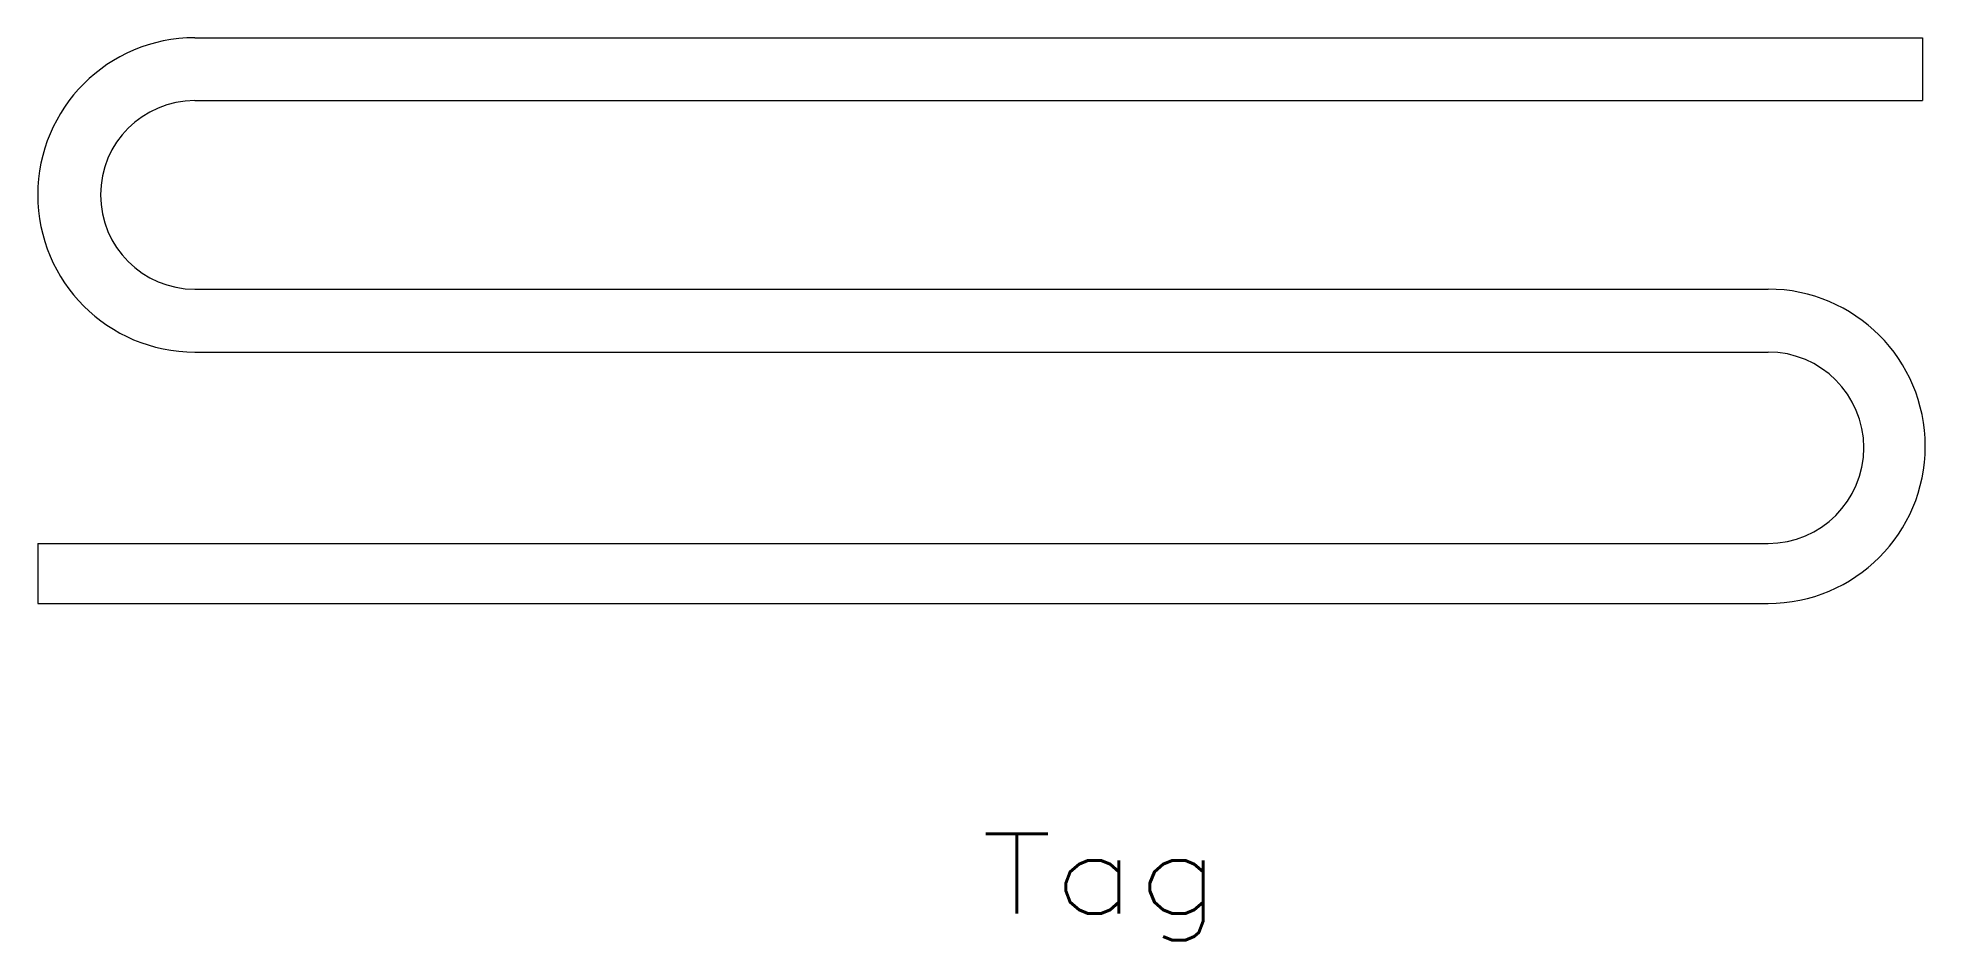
# Model space of a CAD drawing. Header units: inches. Extents: x -15 to 15, y -9.9 to 4.5.
import ezdxf
from ezdxf.enums import TextEntityAlignment as Align

# ---------------------------------------------------------------- set-up
doc = ezdxf.new("R2010")
doc.units = ezdxf.units.IN
doc.header["$MEASUREMENT"] = 0
doc.layers.get('0').update_dxf_attribs({"lineweight": 0})
doc.layers.add('SCD_DRAW', color=11, linetype='Continuous', lineweight=0, true_color=0xff7f7f)
doc.styles.add('STANDARD1', font='TXT.SHX')

msp = doc.modelspace()

# ---------------------------------------------------------------- linework, layer by layer
at = {"layer": 'SCD_DRAW', "linetype": 'Continuous'}
for p, q in [((-12.493, 4.478), (15.007, 4.478)), ((-12.493, 4.478), (-12.493, 4.478)), ((-12.493, 3.478), (15.007, 3.478)), ((-12.493, 0.478), (12.549, 0.478)), ((-12.493, -0.522), (12.549, -0.522)), ((-14.993, -3.568), (12.549, -3.568)), ((-14.993, -4.522), (12.549, -4.522))]:
    msp.add_line(p, q, dxfattribs=at)
at = {"layer": 'SCD_DRAW'}
for p, q in [((15.007, 4.478), (15.007, 3.478)), ((-14.993, -3.568), (-14.993, -4.522))]:
    msp.add_line(p, q, dxfattribs=at)
at = {"layer": 'SCD_DRAW', "linetype": 'Continuous'}
for centre, radius, start, end in [((-12.493, 1.978), 2.5, 90, 270), ((-12.493, 1.978), 1.5, 90, 270), ((12.549, -2.022), 2.5, -90, 90), ((12.549, -2.045), 1.523, -90, 90)]:
    msp.add_arc(centre, radius, start, end, dxfattribs=at)

# ---------------------------------------------------------------- texts
at = {"color": 7, "linetype": 'Continuous', "style": 'STANDARD1', "width": 1.166667}
msp.add_text('Tag', height=1.27, dxfattribs=at).set_placement((0.028, -9.457), (3.838, -9.457), align=Align.FIT)

doc.saveas('drawing.dxf')
